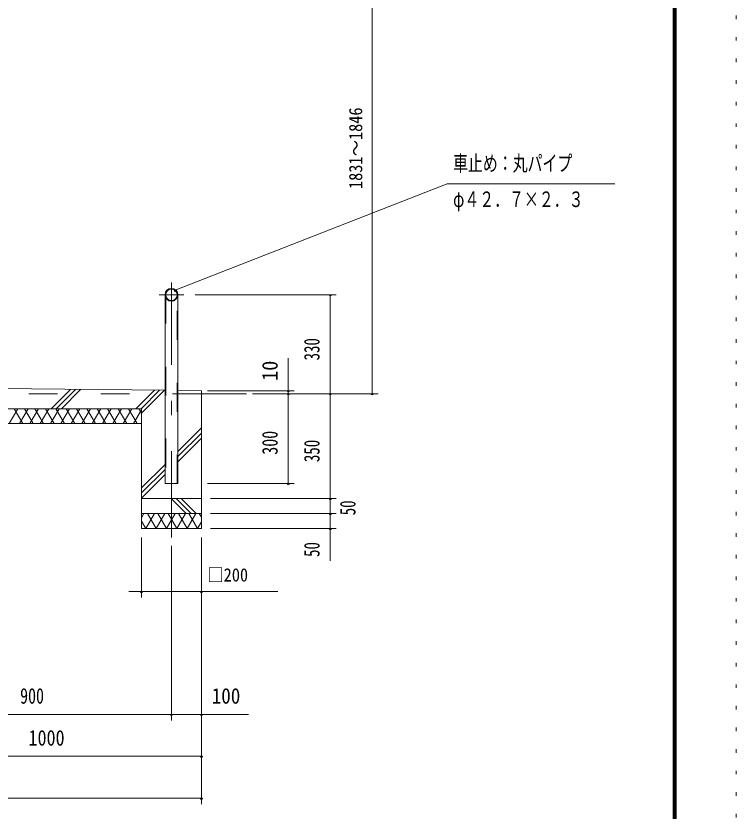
# Model space of a CAD drawing. Units: millimetres, scale not verified. Extents: x -25778 to 25782, y -10500 to 10500.
# Drawn here: x 19772 to 25782, y -2887 to 3746 of the extents above; entities that cross this region are included whole.
import ezdxf
from ezdxf.enums import TextEntityAlignment as Align

# ---------------------------------------------------------------- set-up
doc = ezdxf.new("R2010")
doc.units = ezdxf.units.MM
doc.header["$LTSCALE"] = 60
for name, pattern in [('USER2', [10, 4, -6]), ('USER3', [24, 12, -5, 2, -5]), ('USER4', [3, 0.5, -2.5])]:
    doc.linetypes.add(name, pattern=pattern)
for name, color, linetype, lineweight in [('0-6_2-0BOLD', 7, 'Continuous', 18), ('0-7_2-1HIDDEN', 3, 'USER2', 18), ('0-8_2-2CENTER', 3, 'USER3', 18), ('0-A_2-5DIM', 3, 'Continuous', 18), ('0-B_2-6HATCH', 2, 'Continuous', 18), ('0-C_F-F', 5, 'Continuous', 18), ('0-D_F-E_J_ADD', 5, 'USER4', 18)]:
    doc.layers.add(name, color=color, linetype=linetype, lineweight=lineweight)
doc.styles.add('ＭＳ ゴシック', font='')
doc.styles.get('ＭＳ ゴシック').set_extended_font_data('MS Gothic')

msp = doc.modelspace()

# ---------------------------------------------------------------- linework, layer by layer
at = {"layer": '0-6_2-0BOLD'}
for p, q in [((21016.82, -155.07), (21016.82, 1419.93)), ((21016.82, 622.96), (18915.57, 643.98)), ((21320.19, 619.93), (21123.57, 621.89)), ((21320.19, 594.93), (21695.19, 594.93)), ((19570.2, 344.93), (20820.19, 344.93)), ((20820.19, -280.07), (21320.2, -280.07)), ((21320.2, -405.07), (20820.19, -405.07))]:
    msp.add_line(p, q, dxfattribs=at)
for points in [[(21123.57, 1419.93), (21123.57, -155.07), (21016.82, -155.07)], [(18070.2, 469.93), (18070.2, -680.07), (19570.2, -680.07), (19570.2, 469.93), (20820.19, 469.93), (20820.19, -530.07), (21320.19, -530.07), (21320.19, 619.93)]]:
    msp.add_lwpolyline(points, dxfattribs=at)
for radius in [53.38, 47.62]:
    msp.add_circle((21070.19, 1419.93), radius, dxfattribs=at)
at = {"layer": '0-7_2-1HIDDEN'}
for p, q in [((21022.57, 1419.93), (21022.57, -155.07)), ((21117.82, -155.07), (21117.82, 1419.93)), ((21320.2, 594.93), (16320.2, 594.93))]:
    msp.add_line(p, q, dxfattribs=at)
at = {"layer": '0-8_2-2CENTER'}
for p, q in [((21070.19, -604.92), (21070.19, 1523.31)), ((21173.57, 1419.93), (20966.82, 1419.93))]:
    msp.add_line(p, q, dxfattribs=at)
at = {"layer": '0-A_2-5DIM'}
for p, q in [((22745.18, 594.93), (22745.18, 5210.61)), ((21112.09, 1458.77), (21092.09, 1458.77)), ((22445.18, 1419.93), (21267.74, 1419.93)), ((22405.18, 1419.93), (22385.18, 1419.93)), ((22395.19, -800.07), (22395.19, 1419.93)), ((22045.19, -155.07), (22045.19, 889.93)), ((22095.19, 619.93), (21370.19, 619.93)), ((22055.19, 619.93), (22035.19, 619.93)), ((22795.19, 594.93), (21745.19, 594.93)), ((22055.19, 594.93), (22035.19, 594.93)), ((22405.18, 594.93), (22385.18, 594.93)), ((22755.18, 594.93), (22735.18, 594.93)), ((22095.18, -155.07), (21370.19, -155.07)), ((22055.19, -155.07), (22035.19, -155.07)), ((21395.2, -280.07), (22445.18, -280.07)), ((22405.18, -280.07), (22385.18, -280.07)), ((22445.18, -405.07), (21395.2, -405.07)), ((22405.18, -405.07), (22385.18, -405.07)), ((21395.2, -530.07), (22445.18, -530.07)), ((22405.18, -530.07), (22385.18, -530.07)), ((20820.19, -605.07), (20820.19, -1105.07)), ((21320.19, -2830.07), (21320.19, -605.07)), ((21070.19, -2130.07), (21070.19, -673.63)), ((20713.29, -1055.07), (21957.69, -1055.07)), ((20830.19, -1055.07), (20810.19, -1055.07)), ((21330.19, -1055.07), (21310.19, -1055.07)), ((18820.2, -2080.07), (21712.69, -2080.07)), ((21080.19, -2080.07), (21060.19, -2080.07)), ((21330.19, -2080.07), (21310.19, -2080.07)), ((21320.19, -2430.07), (16320.2, -2430.07)), ((21330.19, -2430.07), (21310.19, -2430.07)), ((16320.2, -2780.07), (21320.19, -2780.07)), ((21330.19, -2780.07), (21310.19, -2780.07))]:
    msp.add_line(p, q, dxfattribs=at)
msp.add_lwpolyline([(21102.09, 1458.77), (23370.2, 2344.93), (24770.2, 2344.93)], dxfattribs=at)
for centre in [(21102.09, 1458.77), (22395.18, 1419.93), (22045.19, 619.93), (22045.19, 594.93), (22395.18, 594.93), (22745.18, 594.93), (22045.19, -155.07), (22395.18, -280.07), (22395.18, -405.07), (22395.18, -530.07), (20820.19, -1055.07), (21320.19, -1055.07), (21070.19, -2080.07), (21320.19, -2080.07), (21320.19, -2430.07), (21320.19, -2780.07)]:
    msp.add_arc(centre, 10, 180, 0, dxfattribs=at)
at = {"layer": '0-B_2-6HATCH'}
for p, q in [((20066.99, 469.93), (20227.91, 630.85)), ((20269.91, 630.43), (20109.41, 469.93)), ((20311.92, 630.01), (20151.84, 469.93)), ((20774.09, 469.93), (20928.01, 623.85)), ((20816.52, 469.93), (20970.02, 623.43)), ((21012.02, 623.01), (20820.19, 431.18)), ((19715.09, 344.93), (19787.26, 469.93)), ((19758.39, 469.93), (19830.56, 344.93)), ((19801.69, 344.93), (19873.86, 469.93)), ((19844.99, 469.93), (19917.16, 344.93)), ((19888.3, 344.93), (19960.46, 469.93)), ((19931.6, 469.93), (20003.77, 344.93)), ((19974.9, 344.93), (20047.07, 469.93)), ((20090.37, 344.93), (20018.2, 469.93)), ((20133.67, 469.93), (20061.5, 344.93)), ((20104.8, 469.93), (20176.97, 344.93)), ((20148.1, 344.93), (20220.27, 469.93)), ((20191.41, 469.93), (20263.57, 344.93)), ((20234.71, 344.93), (20306.87, 469.93)), ((20278.01, 469.93), (20350.18, 344.93)), ((20321.31, 344.93), (20393.48, 469.93)), ((20364.61, 469.93), (20436.78, 344.93)), ((20407.91, 344.93), (20480.08, 469.93)), ((20451.21, 469.93), (20523.38, 344.93)), ((20494.51, 344.93), (20566.68, 469.93)), ((20537.82, 469.93), (20609.98, 344.93)), ((20581.11, 344.93), (20653.28, 469.93)), ((20624.42, 469.93), (20696.58, 344.93)), ((20667.72, 344.93), (20739.89, 469.93)), ((20711.02, 469.93), (20783.19, 344.93)), ((20820.19, 430.83), (20797.62, 469.93)), ((20754.32, 344.93), (20820.19, 459.02)), ((21123.57, 112.3), (21320.19, 308.92)), ((21320.19, 266.5), (21123.57, 69.87)), ((21123.57, 27.45), (21320.19, 224.07)), ((20820.19, -191.08), (21016.82, 5.55)), ((21016.82, -36.88), (20820.19, -233.5)), ((20820.19, -275.93), (21016.82, -79.3)), ((21066.98, -280.07), (21191.98, -405.07)), ((21234.41, -405.07), (21109.41, -280.07)), ((21276.84, -405.07), (21151.84, -280.07)), ((20840.92, -405.07), (20820.19, -440.97)), ((21302.8, -405.07), (21320.19, -435.19))]:
    msp.add_line(p, q, dxfattribs=at)
for points in [[(20820.19, -469.16), (20855.36, -530.07), (20927.53, -405.07)], [(21014.13, -405.07), (20941.96, -530.07), (20869.79, -405.07)], [(20956.39, -405.07), (21028.56, -530.07), (21100.73, -405.07)], [(21187.33, -405.07), (21115.17, -530.07), (21043, -405.07)], [(21129.6, -405.07), (21201.77, -530.07), (21273.94, -405.07)], [(21320.19, -474.95), (21288.37, -530.07), (21216.2, -405.07)]]:
    msp.add_lwpolyline(points, dxfattribs=at)
at = {"layer": '0-C_F-F'}
for points in [[(-3418.39, 10100), (-3418.39, -10000), (25281.61, -10000), (25281.61, 10100)], [(-3415.89, 10097.5), (25279.11, 10097.5), (25279.11, -9997.5), (-3415.89, -9997.5)], [(-3413.39, 10095), (-3413.39, -9995), (25276.61, -9995), (25276.61, 10095)], [(-3410.89, 10092.5), (25274.11, 10092.5), (25274.11, -9992.5), (-3410.89, -9992.5)], [(-3408.39, 10090), (25271.61, 10090), (25271.61, -9990), (-3408.39, -9990)], [(-3405.89, 10087.5), (25269.11, 10087.5), (25269.11, -9987.5), (-3405.89, -9987.5)], [(-3403.39, 10085), (25266.61, 10085), (25266.61, -9985), (-3403.39, -9985)], [(-3400.89, 10082.5), (-3400.89, -9982.5), (25264.11, -9982.5), (25264.11, 10082.5)], [(-3398.39, 10080), (-3398.39, -9980), (25261.61, -9980), (25261.61, 10080)], [(-3395.89, 10077.5), (-3395.89, -9977.5), (25259.11, -9977.5), (25259.11, 10077.5)], [(-3393.39, 10075), (25256.61, 10075), (25256.61, -9975), (-3393.39, -9975)]]:
    msp.add_lwpolyline(points, close=True, dxfattribs=at)
at = {"layer": '0-D_F-E_J_ADD'}
msp.add_lwpolyline([(-3918.39, 10500), (-3918.39, -10500), (25781.61, -10500), (25781.61, 10500)], close=True, dxfattribs=at)

# ---------------------------------------------------------------- texts
at = {"layer": '0-A_2-5DIM', "color": 7, "style": 'ＭＳ ゴシック'}
for s, height, width, p in [('～1846', 110.7, 0.9, (22695.19, 2575.48)), ('1831', 110.7, 0.9, (22695.19, 2302.77)), ('330', 130.2, 0.7, (22345.19, 872.6)), ('10', 130.2, 0.95, (21995.18, 701.98)), ('300', 130.2, 0.75, (21995.19, 85.83)), ('350', 130.2, 0.7, (22345.19, 24.16)), ('50', 130.2, 0.7, (22645.18, -419.29)), ('50', 130.2, 0.7, (22345.19, -766.79))]:
    msp.add_text(s, height=height, rotation=90, dxfattribs=dict(at, width=width)).set_placement(p, align=Align.BOTTOM_LEFT)
for s, height, width, p in [('車止め：丸パイプ', 130.2, 0.7, (23420.2, 2412.7)), ('φ４２．７×２．３', 130.2, 0.7, (23420.2, 2112.7)), ('□200', 110.7, 0.9, (21370.19, -1005.07)), ('900', 130.2, 0.75, (19807.57, -2030.07)), ('100', 130.2, 0.9, (21405.86, -2030.07)), ('1000', 130.2, 0.85, (19877.39, -2380.07))]:
    msp.add_text(s, height=height, dxfattribs=dict(at, width=width)).set_placement(p, align=Align.BOTTOM_LEFT)

doc.saveas('drawing.dxf')
